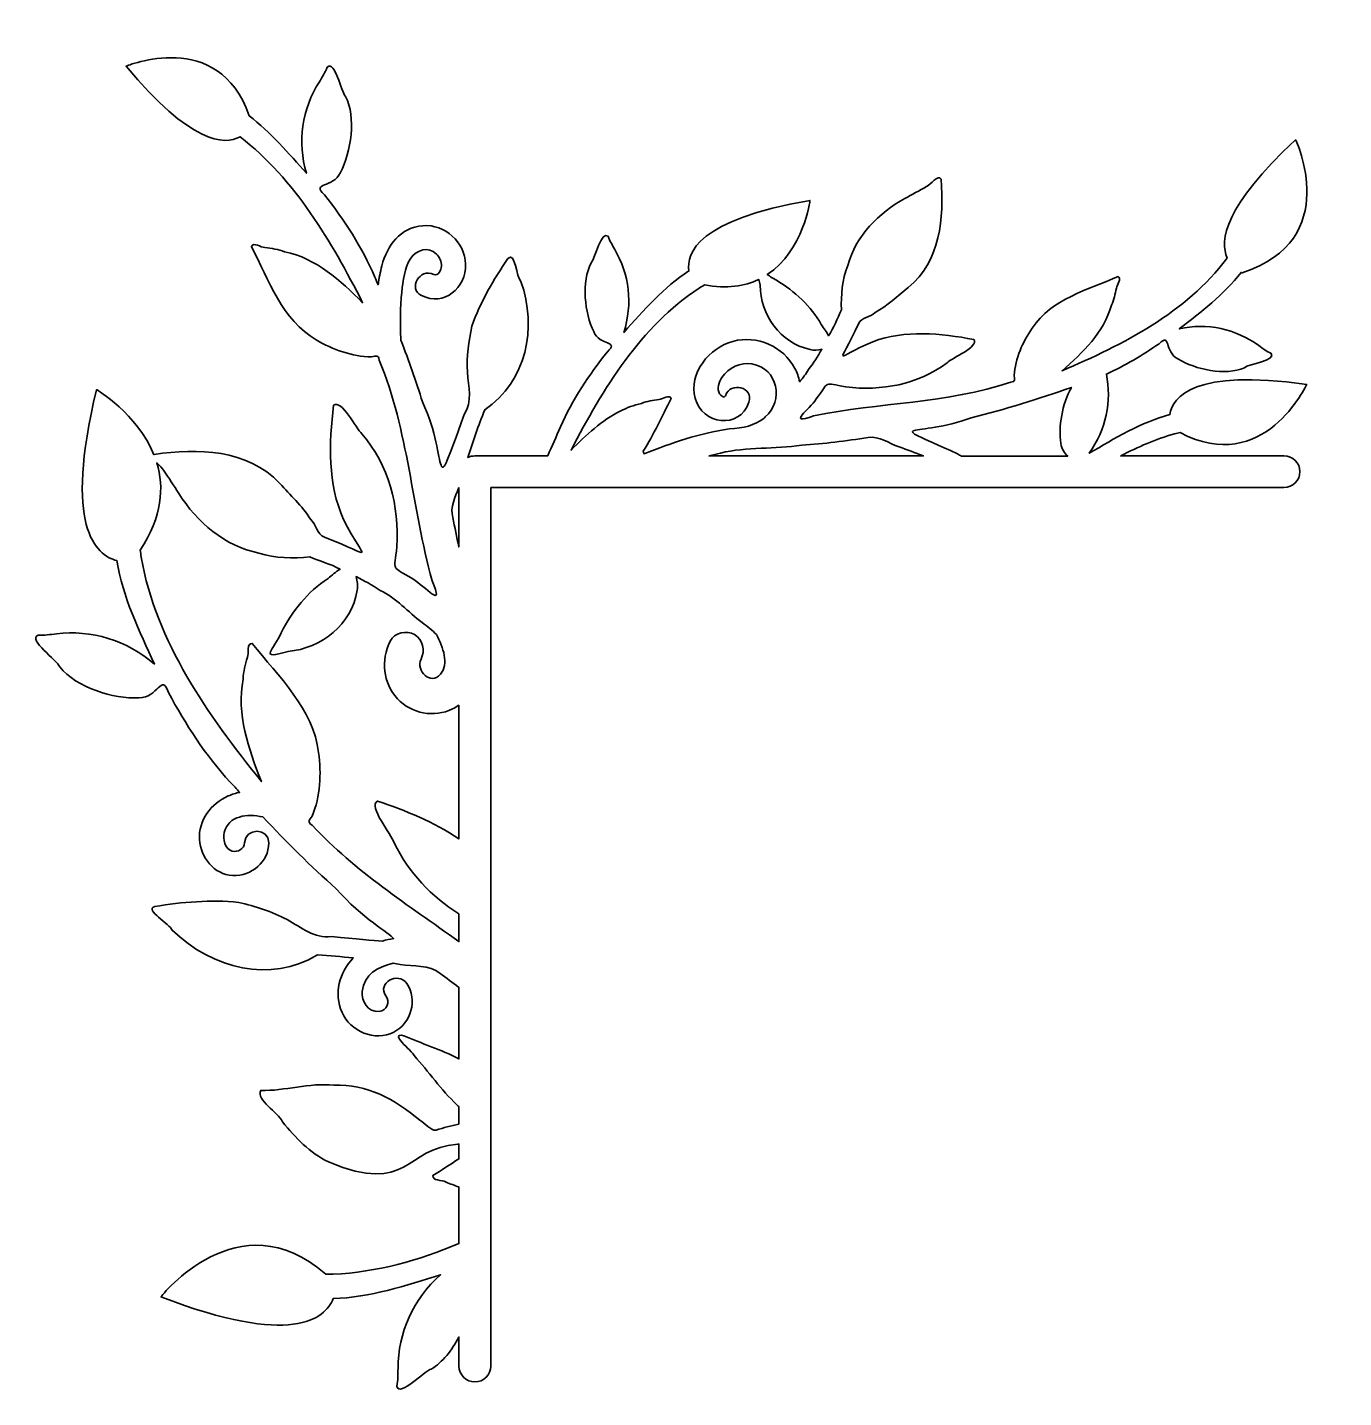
# Model space of a CAD drawing. Header units: millimetres. Extents: x 15 to 273, y 11 to 280.
import ezdxf

# ---------------------------------------------------------------- set-up
doc = ezdxf.new("R2010")
doc.units = ezdxf.units.MM
doc.header["$MEASUREMENT"] = 0
doc.layers.add('Layer 1', color=7, linetype='Continuous', lineweight=0)

msp = doc.modelspace()

# ---------------------------------------------------------------- linework, layer by layer
at = {"layer": 'Layer 1', "color": 18, "lineweight": 35, "true_color": 0x000000}
for points, knots in [([(261.41, 196.29), (261.41, 196.29), (229.38, 196.29), (229.38, 196.29), (232.73, 198.08), (236.22, 199.57), (239.92, 200.62), (240.31, 200.7), (240.7, 200.8), (241.05, 200.87), (257.42, 192.16), (265.89, 210.33), (265.89, 210.33), (243.66, 213.47), (239.54, 207.86), (239.01, 204.4), (233.36, 202.92), (228.11, 199.71), (223.17, 196.81), (226.45, 201.4), (227.61, 207.05), (226.55, 212.37), (230.19, 214.03), (233.64, 216.08), (236.89, 218.33), (239.25, 220.59), (237.84, 216.78), (240.59, 215.34), (244.02, 213.25), (249.91, 211.98), (253.65, 213.61), (254.46, 214.38), (260.03, 214.95), (258.87, 216.43), (257.99, 216.82), (257.25, 217.42), (256.47, 217.95), (251.99, 221.23), (246.27, 222.5), (240.84, 221.23), (245.07, 224.54), (249.66, 227.97), (252.98, 232.34), (253.12, 232.27), (253.22, 232.23), (253.22, 232.23), (273.12, 238.8), (263.7, 258.37), (263.7, 258.37), (249.66, 245.36), (248.78, 238.55), (250.26, 235.16), (250.23, 235.13), (250.23, 235.09), (250.19, 235.06), (242.15, 224.4), (229.87, 218.16), (217.84, 213.01), (221.93, 216.61), (226.02, 220.49), (227.54, 225.88), (228.07, 226.98), (228.25, 228.07), (228.53, 229.23), (228.56, 229.98), (229.66, 231.14), (228.85, 231.53), (222.89, 228.92), (215.79, 227.12), (211.98, 221.4), (210.11, 218.69), (208.67, 215.41), (208.42, 212.09), (208.49, 211.31), (208.77, 210.82), (207.79, 210.78), (195.23, 206.52), (181.89, 206.83), (169.05, 204.15), (163.69, 202.25), (168.2, 205.42), (169.58, 207.47), (172.19, 211.1), (170.96, 210.64), (175.37, 209.83), (182.35, 208.99), (189.55, 210.29), (195.26, 214.59), (196.25, 215.55), (201.58, 217.73), (200.52, 219.15), (194.03, 220.38), (187.01, 221.12), (180.69, 218.72), (172.86, 215.44), (173.85, 213.47), (177.87, 222.25), (178.47, 223.52), (180.16, 223.52), (181.12, 224.44), (183.52, 225.78), (185.53, 227.65), (187.64, 229.34), (193.99, 234.56), (194.63, 243.03), (194.1, 250.65), (193.5, 251.64), (191.98, 249.55), (191.24, 249.2), (189.79, 248.36), (188.38, 247.65), (186.97, 246.84), (181.86, 244.09), (177.31, 239.5), (175.75, 233.68), (174.66, 230.89), (174.41, 227.89), (174.52, 224.97), (173.67, 223.27), (173.07, 221.44), (172.01, 219.89), (171.63, 220.59), (171.06, 221.4), (170.57, 222.07), (168.59, 225.74), (165.31, 228.6), (161.78, 230.79), (161.11, 231.1), (160.48, 231.56), (159.95, 231.92), (167.08, 236.61), (168.35, 246.49), (168.35, 246.49), (146.23, 242.68), (144, 236.08), (144.57, 232.62), (139.66, 229.48), (135.64, 224.83), (131.8, 220.56), (133.56, 226.1), (132.86, 232.06), (130, 236.86), (129.54, 237.7), (129.01, 238.51), (128.69, 239.43), (127.32, 240.7), (126.22, 235.06), (125.38, 234.24), (123.4, 230.51), (124.11, 224.33), (125.87, 220.7), (127.07, 217.8), (131.02, 219), (128.55, 216.71), (124.95, 212.2), (121.67, 207.29), (119.34, 201.97), (118.5, 200.06), (117.69, 198.19), (116.84, 196.29), (116.84, 196.29), (102.55, 196.29), (102.55, 196.29), (102.06, 196.29), (101.6, 196.18), (101.18, 195.97), (102.16, 199.11), (103.22, 202.25), (104.49, 205.35), (112.71, 211.07), (114.83, 221.3), (111.58, 230.58), (110.7, 231.28), (110.42, 236.64), (109.04, 235.06), (106.22, 230.96), (103.58, 226.48), (101.95, 221.79), (101.32, 218.83), (100.89, 215.79), (101.07, 212.73), (101.28, 209.8), (102.09, 207.08), (100.44, 204.4), (93.8, 186.2), (97.68, 195.26), (92.25, 206.9), (91.02, 210.96), (89.57, 215.02), (88.02, 219), (88.02, 219.11), (88.02, 219.22), (88.02, 219.32), (87.84, 222.36), (87.88, 225.43), (88.19, 228.46), (88.44, 230.65), (88.69, 233.26), (89.96, 235.13), (91.09, 236.82), (93.42, 237.49), (95, 235.94), (95.64, 235.34), (95.99, 234.42), (95.96, 233.54), (95.92, 232.87), (95.39, 231.49), (94.47, 231.92), (91.72, 233.26), (89.32, 229.16), (92.07, 227.79), (96.48, 225.6), (100.89, 229.27), (100.72, 233.96), (100.54, 238.3), (96.7, 241.83), (92.32, 241.51), (87.95, 241.19), (85.3, 237.63), (84.28, 233.64), (83.96, 232.41), (83.71, 231.18), (83.54, 229.91), (83.33, 230.4), (83.11, 230.89), (82.9, 231.39), (80.43, 237.24), (76.91, 242.64), (73.02, 247.58), (70.27, 250.08), (74.72, 248.78), (76.16, 251.99), (78.25, 256.01), (79.27, 262.78), (77.15, 266.91), (76.2, 267.83), (75.14, 274.07), (73.55, 272.63), (73.17, 271.6), (72.53, 270.72), (72, 269.77), (68.62, 264.48), (67.63, 257.88), (69.46, 251.81), (66, 255.69), (62.41, 259.86), (58.21, 263.1), (52.25, 280.46), (34.04, 272.84), (34.04, 272.84), (46.74, 257.56), (53.34, 257.28), (56.44, 258.97), (67.24, 250.61), (74.37, 238.41), (80.5, 226.38), (76.09, 230.75), (71.44, 235.09), (65.19, 236.4), (63.92, 236.89), (62.65, 237.03), (61.31, 237.24), (60.47, 237.21), (59.09, 238.37), (58.67, 237.42), (62.05, 230.86), (64.66, 222.99), (71.4, 219.08), (74.61, 217.17), (78.46, 215.79), (82.23, 215.76), (83.11, 215.86), (83.64, 216.25), (83.75, 215.12), (89.53, 201.22), (90.13, 186.09), (94.16, 171.77), (96.7, 165.84), (92.78, 170.71), (90.35, 172.12), (86.04, 174.8), (86.64, 173.43), (87.24, 178.47), (87.7, 186.44), (85.65, 194.49), (80.36, 200.62), (79.2, 201.65), (76.34, 207.54), (74.79, 206.23), (73.91, 198.79), (73.59, 190.78), (76.76, 183.8), (81.07, 175.15), (83.22, 176.42), (72.99, 180.34), (71.51, 180.9), (71.37, 182.81), (70.27, 183.87), (68.58, 186.48), (66.32, 188.6), (64.21, 190.89), (57.82, 197.7), (48.19, 197.77), (39.58, 196.6), (39.55, 196.57), (39.55, 196.57), (39.51, 196.53), (36.27, 204.58), (28.26, 209.3), (28.26, 209.3), (21.73, 182.46), (28.08, 176.78), (32.24, 175.72), (33.37, 168.66), (36.65, 161.85), (39.62, 155.4), (34.25, 160.09), (27.16, 162.21), (20.36, 161.33), (19.16, 161.22), (17.99, 161.01), (16.79, 161.11), (14.68, 160.2), (20.53, 156.17), (21.03, 154.83), (24.31, 150.78), (31.57, 148.55), (36.55, 148.77), (40.39, 148.7), (40.99, 153.78), (42.37, 149.82), (45.72, 143.58), (49.64, 137.48), (54.5, 132.22), (55.14, 131.55), (55.74, 130.88), (56.37, 130.21), (55.6, 130.07), (54.86, 129.82), (54.12, 129.5), (50.76, 128.02), (48.19, 124.71), (48.47, 120.93), (48.72, 117.44), (51.29, 114.05), (55, 113.88), (58.67, 113.7), (62.02, 116.56), (62.09, 120.26), (62.16, 123.33), (57.4, 123.33), (57.33, 120.26), (57.29, 119.17), (55.92, 118.36), (54.86, 118.67), (53.45, 119.1), (52.99, 121.07), (53.3, 122.31), (54.19, 125.69), (57.86, 126.05), (60.89, 125.38), (65.55, 120.47), (70.27, 115.68), (75.32, 111.27), (80.43, 105.37), (85.9, 102.55), (86.57, 101.49), (85.83, 101.39), (85.13, 101.21), (84.42, 101), (82.51, 101.11), (79.3, 101.42), (74.37, 101.88), (70.94, 101.49), (68.58, 103.61), (65.69, 105.2), (62.69, 106.82), (59.44, 107.84), (56.16, 108.59), (50.69, 109.18), (45.05, 108.66), (39.69, 107.77), (37.5, 107.14), (42.76, 104.32), (43.11, 103.12), (51.08, 95.46), (62.37, 92.75), (71.65, 98.28), (74.01, 98.18), (76.34, 97.93), (78.67, 97.68), (75.95, 94.9), (74.79, 90.66), (76.45, 86.99), (78.11, 83.29), (82.87, 81.17), (86.64, 83.11), (89.96, 84.84), (91.4, 89.5), (89.18, 92.64), (87.42, 95.11), (83.29, 92.75), (85.05, 90.24), (85.9, 89.08), (85.3, 87.31), (83.75, 87.17), (81.53, 86.96), (80.22, 89.18), (80.43, 91.12), (80.79, 94.44), (83.47, 95.99), (86.47, 96.63), (86.92, 96.56), (87.42, 96.48), (87.88, 96.41), (90.49, 95.92), (93.52, 96.45), (95.71, 94.65), (96.94, 93.73), (98.18, 92.82), (99.41, 91.9), (99.41, 91.9), (99.41, 77.86), (99.41, 77.86), (95.92, 79.66), (91.97, 80.89), (88.62, 82.41), (85.41, 83.08), (90.24, 79.45), (90.59, 78.49), (93.49, 75.35), (95.89, 71.76), (98.99, 68.86), (99.06, 68.76), (99.2, 68.62), (99.38, 68.51), (99.38, 68.51), (99.38, 65.05), (99.38, 65.05), (97.86, 64.73), (96.38, 64.31), (94.93, 63.85), (93.73, 63.75), (92.82, 65.26), (91.76, 65.79), (86.82, 69.89), (81.32, 73.02), (74.86, 72.67), (69.96, 73.24), (65.26, 71.51), (60.5, 71.65), (59.55, 69.74), (63.89, 67.35), (64.77, 65.51), (67.24, 62.37), (70.17, 59.41), (73.77, 57.61), (89.82, 50.98), (88.58, 60.36), (99.17, 61.1), (99.24, 61.1), (99.31, 61.1), (99.41, 61.14), (99.41, 61.14), (99.41, 58.21), (99.41, 58.21), (97.68, 57.11), (95.99, 55.99), (94.3, 54.96), (94.12, 53.83), (96.1, 54.15), (96.87, 53.66), (97.72, 53.3), (98.53, 52.99), (99.41, 52.7), (99.41, 52.7), (99.41, 41.59), (99.41, 41.59), (91.51, 38.28), (83.29, 35.95), (74.72, 35.56), (74.22, 35.56), (73.77, 35.56), (73.27, 35.56), (56.09, 50.55), (40.89, 31.12), (40.89, 31.12), (66.68, 21.2), (73.13, 26.78), (74.72, 30.76), (81.88, 30.97), (89.04, 33.34), (95.81, 35.45), (90.45, 30.73), (87.45, 23.99), (87.45, 17.11), (87.42, 15.91), (87.45, 14.75), (87.21, 13.55), (87.84, 11.32), (92.57, 16.62), (93.98, 16.93), (96.17, 18.27), (98.04, 20.6), (99.41, 23.25), (99.41, 23.25), (99.41, 17.53), (99.41, 17.53), (99.41, 15.8), (100.82, 14.39), (102.55, 14.39), (104.28, 14.39), (105.69, 15.8), (105.69, 17.53), (105.69, 17.53), (105.69, 190.08), (105.69, 190.08), (105.69, 190.08), (261.41, 190.08), (261.41, 190.08), (263.14, 190.08), (264.55, 191.49), (264.55, 193.22), (264.55, 194.95), (263.17, 196.29), (261.41, 196.29)], [0, 0, 0, 0, 1, 1, 1, 2, 2, 2, 3, 3, 3, 4, 4, 4, 5, 5, 5, 6, 6, 6, 7, 7, 7, 8, 8, 8, 9, 9, 9, 10, 10, 10, 11, 11, 11, 12, 12, 12, 13, 13, 13, 14, 14, 14, 15, 15, 15, 16, 16, 16, 17, 17, 17, 18, 18, 18, 19, 19, 19, 20, 20, 20, 21, 21, 21, 22, 22, 22, 23, 23, 23, 24, 24, 24, 25, 25, 25, 26, 26, 26, 27, 27, 27, 28, 28, 28, 29, 29, 29, 30, 30, 30, 31, 31, 31, 32, 32, 32, 33, 33, 33, 34, 34, 34, 35, 35, 35, 36, 36, 36, 37, 37, 37, 38, 38, 38, 39, 39, 39, 40, 40, 40, 41, 41, 41, 42, 42, 42, 43, 43, 43, 44, 44, 44, 45, 45, 45, 46, 46, 46, 47, 47, 47, 48, 48, 48, 49, 49, 49, 50, 50, 50, 51, 51, 51, 52, 52, 52, 53, 53, 53, 54, 54, 54, 55, 55, 55, 56, 56, 56, 57, 57, 57, 58, 58, 58, 59, 59, 59, 60, 60, 60, 61, 61, 61, 62, 62, 62, 63, 63, 63, 64, 64, 64, 65, 65, 65, 66, 66, 66, 67, 67, 67, 68, 68, 68, 69, 69, 69, 70, 70, 70, 71, 71, 71, 72, 72, 72, 73, 73, 73, 74, 74, 74, 75, 75, 75, 76, 76, 76, 77, 77, 77, 78, 78, 78, 79, 79, 79, 80, 80, 80, 81, 81, 81, 82, 82, 82, 83, 83, 83, 84, 84, 84, 85, 85, 85, 86, 86, 86, 87, 87, 87, 88, 88, 88, 89, 89, 89, 90, 90, 90, 91, 91, 91, 92, 92, 92, 93, 93, 93, 94, 94, 94, 95, 95, 95, 96, 96, 96, 97, 97, 97, 98, 98, 98, 99, 99, 99, 100, 100, 100, 101, 101, 101, 102, 102, 102, 103, 103, 103, 104, 104, 104, 105, 105, 105, 106, 106, 106, 107, 107, 107, 108, 108, 108, 109, 109, 109, 110, 110, 110, 111, 111, 111, 112, 112, 112, 113, 113, 113, 114, 114, 114, 115, 115, 115, 116, 116, 116, 117, 117, 117, 118, 118, 118, 119, 119, 119, 120, 120, 120, 121, 121, 121, 122, 122, 122, 123, 123, 123, 124, 124, 124, 125, 125, 125, 126, 126, 126, 127, 127, 127, 128, 128, 128, 129, 129, 129, 130, 130, 130, 131, 131, 131, 132, 132, 132, 133, 133, 133, 134, 134, 134, 135, 135, 135, 136, 136, 136, 137, 137, 137, 138, 138, 138, 139, 139, 139, 140, 140, 140, 141, 141, 141, 142, 142, 142, 143, 143, 143, 144, 144, 144, 145, 145, 145, 146, 146, 146, 147, 147, 147, 148, 148, 148, 149, 149, 149, 150, 150, 150, 151, 151, 151, 152, 152, 152, 153, 153, 153, 154, 154, 154, 155, 155, 155, 156, 156, 156, 157, 157, 157, 158, 158, 158, 159, 159, 159, 160, 160, 160, 161, 161, 161, 162, 162, 162, 163, 163, 163, 164, 164, 164, 165, 165, 165, 166, 166, 166, 167, 167, 167, 168, 168, 168, 169, 169, 169, 170, 170, 170, 171, 171, 171, 172, 172, 172, 173, 173, 173, 174, 174, 174, 175, 175, 175, 175]), ([(146.58, 229.27), (146.93, 229.45), (147.25, 229.66), (147.6, 229.87), (152.01, 229.06), (155.54, 229.62), (158.29, 230.96), (158.36, 230.61), (158.43, 230.26), (158.54, 229.8), (158.61, 224.05), (162.49, 218.44), (168.35, 217.21), (169.12, 216.96), (169.86, 217.1), (170.67, 217.24), (169.86, 215.86), (169.05, 214.49), (168.03, 213.25), (167.53, 212.37), (166.97, 211.6), (166.3, 210.86), (166.12, 211.77), (165.81, 212.65), (165.38, 213.47), (163.12, 217.8), (157.94, 220.1), (153.21, 218.79), (148.59, 217.49), (144.46, 212.65), (145.8, 207.61), (147.18, 202.46), (154.52, 201.4), (156.35, 206.83), (157.34, 209.76), (152.72, 211), (151.76, 208.1), (151.55, 207.47), (150.74, 208.21), (150.6, 208.49), (150, 209.48), (150.5, 210.82), (151.06, 211.7), (152.29, 213.61), (154.73, 214.74), (156.95, 214.35), (162.1, 213.47), (163.2, 207.15), (159.56, 203.94), (159.46, 203.84), (159.35, 203.73), (159.28, 203.62), (157.41, 202.28), (155.33, 201.75), (152.47, 201.61), (146.69, 200.73), (141.18, 198.86), (135.78, 196.71), (135.71, 196.89), (135.64, 197.03), (135.57, 197.2), (137.69, 200.45), (139.28, 204.19), (141.08, 207.57), (140.72, 208.42), (139.49, 207.4), (138.71, 207.4), (137.51, 207.19), (136.38, 207.08), (135.26, 206.59), (133.77, 206.27), (132.4, 205.74), (131.09, 205.11), (131.09, 205.11), (131.09, 205.11), (131.09, 205.11), (131.09, 205.11), (131.09, 205.11), (131.09, 205.11), (127.46, 203.27), (124.39, 200.38), (121.43, 197.45), (127.67, 209.44), (135.08, 221.69), (146.58, 229.27)], [0, 0, 0, 0, 1, 1, 1, 2, 2, 2, 3, 3, 3, 4, 4, 4, 5, 5, 5, 6, 6, 6, 7, 7, 7, 8, 8, 8, 9, 9, 9, 10, 10, 10, 11, 11, 11, 12, 12, 12, 13, 13, 13, 14, 14, 14, 15, 15, 15, 16, 16, 16, 17, 17, 17, 18, 18, 18, 19, 19, 19, 20, 20, 20, 21, 21, 21, 22, 22, 22, 23, 23, 23, 24, 24, 24, 25, 25, 25, 26, 26, 26, 27, 27, 27, 28, 28, 28, 28]), ([(199.99, 203.8), (206.62, 205.35), (213.18, 207.5), (219.67, 209.73), (217.84, 206.52), (217.13, 201.97), (217.59, 198.76), (217.7, 197.56), (218.37, 196.81), (218.97, 196.25), (218.97, 196.25), (198.08, 196.25), (198.08, 196.25), (197.84, 196.39), (197.59, 196.53), (197.34, 196.71), (181.68, 203.62), (189.44, 199.67), (199.99, 203.8)], [0, 0, 0, 0, 1, 1, 1, 2, 2, 2, 3, 3, 3, 4, 4, 4, 5, 5, 5, 6, 6, 6, 6]), ([(150.78, 196.85), (156, 198.12), (161.43, 197.59), (166.72, 198.4), (171.1, 198.65), (175.4, 199.25), (179.74, 199.88), (181.89, 200.31), (183.87, 198.72), (185.84, 198.08), (187.43, 197.49), (189.02, 196.92), (190.61, 196.29), (190.61, 196.29), (148.52, 196.29), (148.52, 196.29), (149.26, 196.46), (150, 196.67), (150.78, 196.85)], [0, 0, 0, 0, 1, 1, 1, 2, 2, 2, 3, 3, 3, 4, 4, 4, 5, 5, 5, 6, 6, 6, 6]), ([(70.59, 123.75), (69.5, 124.39), (70.1, 124.74), (70.59, 125.55), (72.18, 129.36), (72.43, 133.88), (71.86, 138.01), (70.84, 146.61), (63.96, 152.96), (58.81, 159.46), (57.68, 159.49), (58.24, 157.55), (57.86, 156.74), (57.5, 155.29), (57.08, 153.95), (57.04, 152.44), (55.7, 145.56), (58.07, 138.82), (60.61, 132.33), (50.13, 145.38), (39.97, 159.7), (37.01, 176.39), (36.94, 176.85), (36.9, 177.34), (36.83, 177.8), (41.2, 184.36), (41.52, 190.15), (40.08, 194.91), (40.6, 194.38), (41.24, 193.85), (41.42, 193.46), (42.47, 191.98), (43.39, 190.43), (44.41, 188.91), (47.94, 183.3), (53.45, 178.51), (60.15, 177.2), (63.36, 176.18), (66.82, 176.11), (70.1, 176.46), (72.07, 175.61), (74.19, 175.08), (76.06, 174.03), (75.28, 173.53), (74.44, 172.86), (73.7, 172.19), (69.67, 169.69), (66.71, 165.73), (64.49, 161.57), (63.11, 158.26), (59.87, 156.03), (65.86, 157.9), (72.35, 158.43), (78.46, 163.23), (79.41, 169.93), (79.62, 170.85), (79.41, 171.63), (79.2, 172.58), (80.82, 171.77), (82.44, 170.96), (83.93, 169.86), (87.1, 168.38), (89.43, 165.63), (92.18, 163.55), (93.31, 162.77), (94.23, 162), (95, 161.18), (96.27, 158.68), (97.54, 155.47), (95.78, 153.39), (93.91, 151.17), (90.88, 154.02), (91.97, 156.39), (92.78, 158.08), (92.43, 160.16), (90.7, 161.18), (89.18, 162.07), (86.71, 161.64), (85.9, 159.91), (84.1, 156.1), (84.42, 151.8), (87.35, 148.59), (90.06, 145.63), (94.54, 144.85), (98.14, 146.58), (98.57, 146.79), (98.99, 147.04), (99.38, 147.32), (99.38, 147.32), (99.38, 121.07), (99.38, 121.07), (94.54, 124.42), (88.9, 126.65), (83.43, 128.48), (81.46, 127.56), (86.15, 121.92), (86.71, 120.26), (89.53, 114.41), (94.05, 109.75), (99.41, 106.33), (99.41, 106.33), (99.41, 100.89), (99.41, 100.89), (89.43, 108.06), (79.06, 114.65), (70.59, 123.75)], [0, 0, 0, 0, 1, 1, 1, 2, 2, 2, 3, 3, 3, 4, 4, 4, 5, 5, 5, 6, 6, 6, 7, 7, 7, 8, 8, 8, 9, 9, 9, 10, 10, 10, 11, 11, 11, 12, 12, 12, 13, 13, 13, 14, 14, 14, 15, 15, 15, 16, 16, 16, 17, 17, 17, 18, 18, 18, 19, 19, 19, 20, 20, 20, 21, 21, 21, 22, 22, 22, 23, 23, 23, 24, 24, 24, 25, 25, 25, 26, 26, 26, 27, 27, 27, 28, 28, 28, 29, 29, 29, 30, 30, 30, 31, 31, 31, 32, 32, 32, 33, 33, 33, 34, 34, 34, 35, 35, 35, 35]), ([(99.38, 190.11), (99.38, 190.11), (99.38, 178.4), (99.38, 178.4), (98.99, 180.34), (98.6, 182.28), (98.18, 184.22), (97.65, 186.23), (98.67, 188.17), (99.38, 190.11)], [0, 0, 0, 0, 1, 1, 1, 2, 2, 2, 3, 3, 3, 3])]:
    msp.add_open_spline(points, degree=3, knots=knots, dxfattribs=at)

doc.saveas('drawing.dxf')
